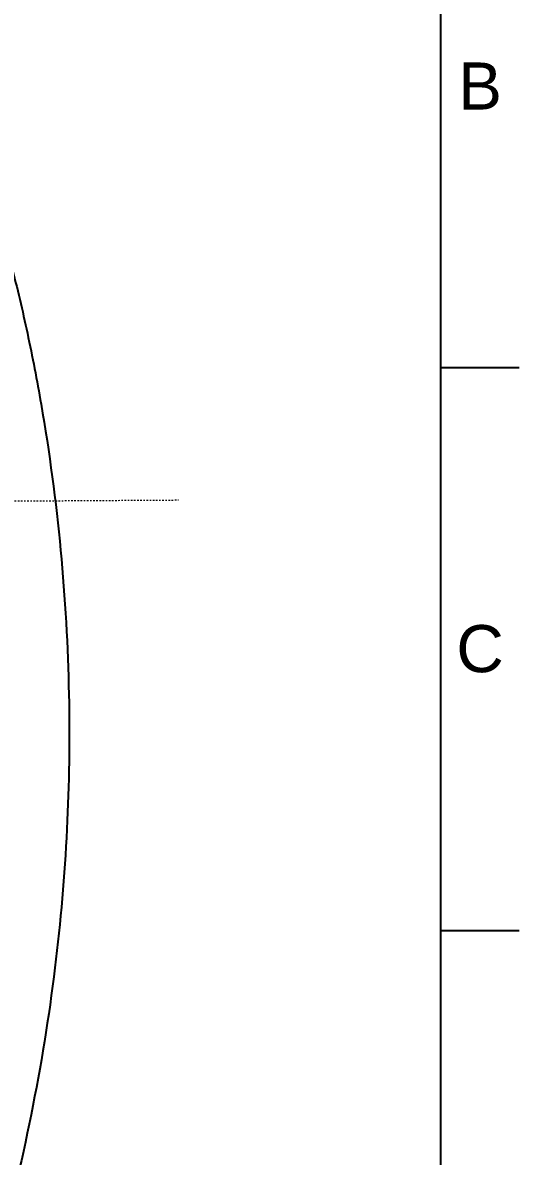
# Model space of a CAD drawing. Header units: millimetres. Extents: x 3631 to 3841, y 294 to 591.
# Drawn here: x 3809 to 3840.6, y 463.5 to 535.7 of the extents above; entities that cross this region are included whole.
import ezdxf

# ---------------------------------------------------------------- set-up
doc = ezdxf.new("R2010")
doc.units = ezdxf.units.MM
doc.header["$LTSCALE"] = 0.1
doc.linetypes.add('CENTER', pattern=[0.6, 0.375, -0.075, 0.075, -0.075])
doc.layers.add('DIM', color=3, linetype='Continuous')
doc.layers.add('FORM', color=7, linetype='Continuous')
doc.styles.get("Standard").update_dxf_attribs({"font": 'arial.ttf'})

msp = doc.modelspace()

# ---------------------------------------------------------------- linework, layer by layer
at = {"color": 7, "linetype": 'Continuous'}
msp.add_open_spline([(3805.851, 528.0188), (3806.7666, 525.473), (3807.9937, 521.466), (3809.2985, 515.9009), (3810.4649, 509.8672), (3811.4831, 502.1909), (3812.005, 493.1377), (3811.8732, 484.2481), (3811.1025, 475.292), (3809.6131, 466.1162), (3807.3932, 456.9052), (3804.7723, 447.8305), (3801.7787, 438.9006), (3798.3761, 430.1194), (3794.5918, 421.4863), (3790.4909, 412.9853), (3786.153, 404.6128), (3781.5851, 396.4051), (3778.3803, 391.0431), (3776.7424, 388.3941)], degree=3, knots=[0, 0, 0, 0, 0.0550345, 0.0850916, 0.1162568, 0.1800155, 0.2424456, 0.3005606, 0.3607247, 0.4251515, 0.4894573, 0.5533448, 0.6172524, 0.6809822, 0.7448498, 0.808949, 0.8729507, 0.9366442, 1, 1, 1, 1], dxfattribs=at)
at = {"layer": 'DIM', "color": 1, "linetype": 'CENTER', "lineweight": 0}
msp.add_line((3777.0497, 505.0702), (3818.8759, 505.3214), dxfattribs=at)
at = {"layer": 'FORM'}
for p, q in [((3835.5929, 298.5136), (3835.5929, 585.5136)), ((3835.5929, 513.7636), (3840.5929, 513.7636)), ((3835.5929, 477.8886), (3840.5929, 477.8886))]:
    msp.add_line(p, q, dxfattribs=at)

# ---------------------------------------------------------------- texts
at = {"layer": 'FORM', "char_height": 3, "attachment_point": 5}
for s, insert in [('B', (3838.0929, 531.7011)), ('C', (3838.0929, 495.8261))]:
    msp.add_mtext_dynamic_manual_height_columns(s, width=5, gutter_width=12.5, heights=[0], dxfattribs=dict(at, insert=insert))

doc.saveas('drawing.dxf')
